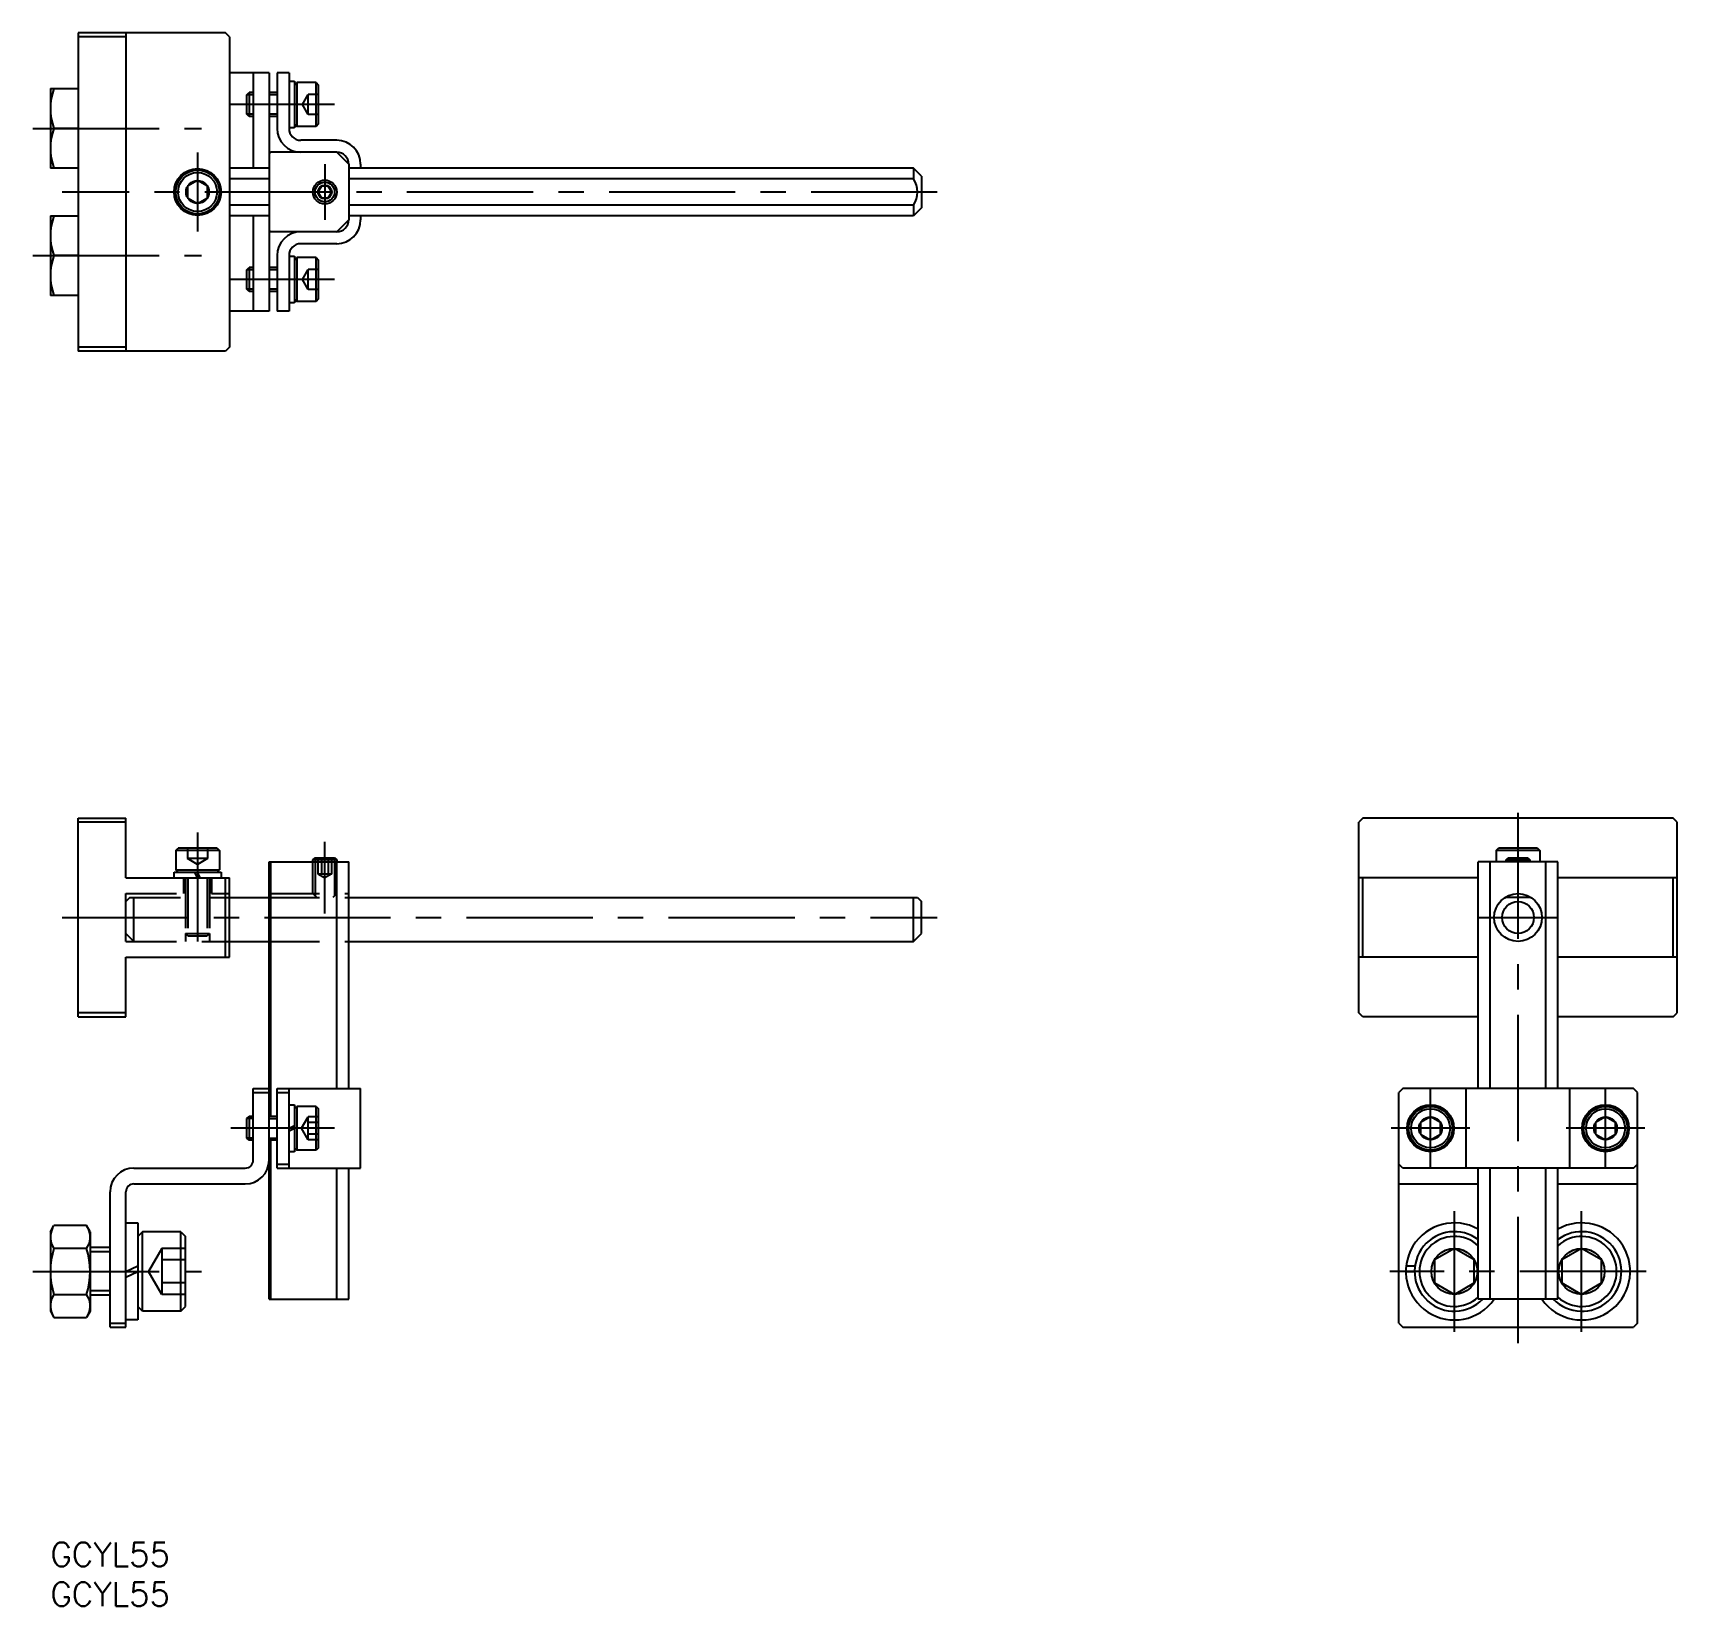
# Model space of a CAD drawing. Extents: x -2 to 204, y -8 to 190.
import ezdxf

# ---------------------------------------------------------------- set-up
doc = ezdxf.new("R2010")
doc.units = 0
doc.header["$LTSCALE"] = 0.5
doc.linetypes.add('CENTER', pattern=[50.8, 31.75, -6.35, 6.35, -6.35])
doc.linetypes.add('DASHED', pattern=[19.05, 12.7, -6.35])
doc.layers.get('0').update_dxf_attribs({"linetype": 'CONTINUOUS'})
doc.layers.add('CENTER', color=1, linetype='CENTER')
doc.styles.get("Standard").update_dxf_attribs({"font": 'txt.shx', "height": 3, "bigfont": 'bigfont.shx'})

# ---------------------------------------------------------------- blocks, each defined once
blk = doc.blocks.new('*U73')
at = {"color": 7, "linetype": 'CONTINUOUS'}
blk.add_text('GCYL55', height=3, dxfattribs=at).set_placement((0, -3))
blk = doc.blocks.new('*U74')
at = {"color": 7, "linetype": 'CONTINUOUS'}
blk.add_text('GCYL55', height=3, dxfattribs=at).set_placement((0, -8))

msp = doc.modelspace()

# ---------------------------------------------------------------- linework, layer by layer
at = {"color": 7, "linetype": 'CONTINUOUS'}
for p, q in [((22, 189.77), (3.5, 189.77)), ((3.5, 189.77), (3.5, 149.77)), ((9.5, 189.27), (3.5, 189.27)), ((9.5, 189.77), (9.5, 149.77)), ((22.5, 189.27), (22, 189.77)), ((22.5, 189.27), (22.5, 150.27)), ((27.5, 184.77), (22.5, 184.77)), ((25.5, 184.77), (25.5, 172.77)), ((27.5, 184.77), (27.5, 154.77)), ((28.5, 184.77), (28.5, 177.77)), ((30, 184.77), (28.5, 184.77)), ((30, 184.77), (30, 177.77)), ((0, 182.77), (0, 172.77)), ((0, 182.77), (3.5, 182.77)), ((24.7, 182), (24.97, 182.27)), ((24.7, 179.54), (24.7, 182)), ((24.97, 182.27), (24.97, 179.27)), ((25.5, 182.27), (24.97, 182.27)), ((28.5, 182.27), (27.5, 182.27)), ((30, 183.72), (30.7, 183.72)), ((30.7, 183.72), (30.7, 177.82)), ((30.7, 183.22), (31, 183.52)), ((33.4, 183.52), (31, 183.52)), ((31, 183.52), (31, 178.02)), ((33.4, 183.52), (33.7, 183.22)), ((33.4, 178.02), (33.4, 183.52)), ((33.7, 178.32), (33.7, 183.22)), ((3.5, 177.77), (0.45, 177.77)), ((24.97, 179.27), (24.7, 179.54)), ((25.5, 179.27), (24.97, 179.27)), ((28.5, 179.27), (27.5, 179.27)), ((30.7, 177.82), (30, 177.82)), ((30.7, 178.32), (31, 178.02)), ((33.4, 178.02), (31, 178.02)), ((33.7, 178.32), (33.4, 178.02)), ((36, 176.27), (31.5, 176.27)), ((27.7, 174.77), (27.5, 174.57)), ((27.5, 174.57), (27.5, 164.97)), ((36, 174.77), (27.7, 174.77)), ((36, 174.77), (37.5, 173.27)), ((3.5, 172.77), (0, 172.77)), ((27.5, 172.77), (22.5, 172.77)), ((37.5, 173.27), (37.5, 166.27)), ((108.5, 172.77), (37.5, 172.77)), ((39, 173.27), (39, 172.77)), ((108.5, 172.77), (108.5, 171.43)), ((109.5, 171.77), (108.5, 172.77)), ((109.5, 171.77), (109.5, 167.77)), ((18.5, 171.22), (17.25, 170.5)), ((17.25, 170.5), (17.25, 169.05)), ((19.75, 170.5), (18.5, 171.22)), ((19.75, 169.05), (19.75, 170.5)), ((27.5, 171.43), (22.5, 171.43)), ((34.07, 170.52), (33.63, 169.77)), ((33.63, 169.77), (34.07, 169.02)), ((34.93, 170.52), (34.07, 170.52)), ((35.37, 169.77), (34.93, 170.52)), ((34.93, 169.02), (35.37, 169.77)), ((108.5, 171.43), (37.5, 171.43)), ((17.25, 169.05), (18.5, 168.33)), ((18.5, 168.33), (19.75, 169.05)), ((27.5, 168.12), (22.5, 168.12)), ((34.07, 169.02), (34.93, 169.02)), ((108.5, 168.12), (37.5, 168.12)), ((108.5, 168.12), (108.5, 166.77)), ((109.5, 167.77), (108.5, 166.77)), ((0, 166.77), (0, 156.77)), ((0, 166.77), (3.5, 166.77)), ((18.17, 166.84), (18.17, 167.04)), ((18.5, 166.82), (18.5, 167.02)), ((27.5, 166.77), (22.5, 166.77)), ((25.5, 166.77), (25.5, 154.77)), ((37.5, 166.27), (36, 164.77)), ((108.5, 166.77), (37.5, 166.77)), ((39, 166.77), (39, 166.27)), ((27.5, 164.97), (27.7, 164.77)), ((36, 164.77), (27.7, 164.77)), ((3.5, 161.77), (0.45, 161.77)), ((28.5, 161.77), (28.5, 154.77)), ((30, 161.77), (30, 154.77)), ((30, 161.72), (30.7, 161.72)), ((30.7, 161.72), (30.7, 155.82)), ((30.7, 161.22), (31, 161.52)), ((33.4, 161.52), (31, 161.52)), ((31, 161.52), (31, 156.02)), ((36, 163.27), (31.5, 163.27)), ((33.4, 161.52), (33.7, 161.22)), ((33.4, 156.02), (33.4, 161.52)), ((24.7, 160), (24.97, 160.27)), ((24.7, 157.54), (24.7, 160)), ((24.97, 160.27), (24.97, 157.27)), ((25.5, 160.27), (24.97, 160.27)), ((28.5, 160.27), (27.5, 160.27)), ((33.7, 156.32), (33.7, 161.22)), ((24.97, 157.27), (24.7, 157.54)), ((25.5, 157.27), (24.97, 157.27)), ((28.5, 157.27), (27.5, 157.27)), ((3.5, 156.77), (0, 156.77)), ((30.7, 155.82), (30, 155.82)), ((30.7, 156.32), (31, 156.02)), ((33.4, 156.02), (31, 156.02)), ((33.7, 156.32), (33.4, 156.02)), ((27.5, 154.77), (22.5, 154.77)), ((30, 154.77), (28.5, 154.77)), ((9.5, 150.27), (3.5, 150.27)), ((22, 149.77), (3.5, 149.77)), ((22.5, 150.27), (22, 149.77)), ((3.5, 66.07), (3.5, 91.07)), ((3.5, 91.07), (9.5, 91.07)), ((9.5, 83.57), (9.5, 91.07)), ((165, 91.07), (164.5, 90.57)), ((204, 91.07), (165, 91.07)), ((204.5, 90.57), (204, 91.07)), ((9.5, 90.57), (3.5, 90.57)), ((164.5, 66.57), (164.5, 90.57)), ((204.5, 66.57), (204.5, 90.57)), ((15.75, 86.97), (16.05, 87.27)), ((15.75, 86.97), (15.75, 84.57)), ((21.25, 86.97), (15.75, 86.97)), ((20.95, 87.27), (16.05, 87.27)), ((20.95, 87.27), (21.25, 86.97)), ((21.25, 86.97), (21.25, 84.57)), ((181.75, 86.97), (182.05, 87.27)), ((187.25, 86.97), (181.75, 86.97)), ((181.75, 86.97), (181.75, 85.57)), ((186.95, 87.27), (182.05, 87.27)), ((186.95, 87.27), (187.25, 86.97)), ((187.25, 86.97), (187.25, 85.57)), ((27.5, 85.57), (37.5, 85.57)), ((27.5, 30.57), (27.5, 85.57)), ((27.7, 53.57), (27.7, 85.57)), ((33, 85.8), (33.27, 86.07)), ((33, 85.57), (33, 85.8)), ((36, 85.8), (33, 85.8)), ((33.27, 86.07), (35.73, 86.07)), ((35.73, 86.07), (36, 85.8)), ((36, 85.8), (36, 85.57)), ((36, 57.07), (36, 85.57)), ((37.5, 57.07), (37.5, 85.57)), ((179.5, 57.07), (179.5, 85.57)), ((189.5, 85.57), (179.5, 85.57)), ((181, 57.07), (181, 85.57)), ((183, 85.8), (183.27, 86.07)), ((183, 85.57), (183, 85.8)), ((186, 85.8), (183, 85.8)), ((183.27, 86.07), (185.73, 86.07)), ((185.73, 86.07), (186, 85.8)), ((186, 85.8), (186, 85.57)), ((188, 57.07), (188, 85.57)), ((189.5, 57.07), (189.5, 85.57)), ((9.5, 83.57), (22.5, 83.57)), ((15.55, 83.57), (15.55, 84.27)), ((15.55, 84.27), (21.45, 84.27)), ((16.05, 84.27), (15.75, 84.57)), ((15.75, 84.57), (21.25, 84.57)), ((18.5, 83.57), (18.17, 84.27)), ((18.83, 83.57), (18.5, 84.27)), ((20.95, 84.27), (21.25, 84.57)), ((21.45, 84.27), (21.45, 83.57)), ((22, 73.57), (22, 83.57)), ((22.5, 73.57), (22.5, 83.57)), ((179.5, 83.57), (164.5, 83.57)), ((165, 73.57), (165, 83.57)), ((204.5, 83.57), (189.5, 83.57)), ((204, 73.57), (204, 83.57)), ((22.5, 81.07), (27.5, 81.07)), ((37.5, 81.07), (109, 81.07)), ((108.5, 75.57), (108.5, 81.07)), ((109, 81.07), (109.5, 80.57)), ((186.16, 81.07), (182.84, 81.07)), ((183.27, 81.31), (183.5, 81.07)), ((185.73, 81.31), (185.5, 81.07)), ((109.5, 76.57), (109.5, 80.57)), ((108.5, 75.57), (109.5, 76.57)), ((22.5, 75.57), (27.5, 75.57)), ((37.5, 75.57), (108.5, 75.57)), ((9.5, 73.57), (22.5, 73.57)), ((9.5, 66.07), (9.5, 73.57)), ((179.5, 73.57), (164.5, 73.57)), ((204.5, 73.57), (189.5, 73.57)), ((9.5, 66.57), (3.5, 66.57)), ((165, 66.07), (164.5, 66.57)), ((204, 66.07), (204.5, 66.57)), ((3.5, 66.07), (9.5, 66.07)), ((179.5, 66.07), (165, 66.07)), ((204, 66.07), (189.5, 66.07)), ((25.5, 48.07), (25.5, 57.07)), ((25.5, 57.07), (27.5, 57.07)), ((25.5, 56.57), (27.5, 56.57)), ((28.5, 47.07), (28.5, 57.07)), ((28.5, 57.07), (39, 57.07)), ((28.5, 56.57), (30, 56.57)), ((30, 47.07), (30, 57.07)), ((39, 47.07), (39, 57.07)), ((170, 57.07), (169.5, 56.57)), ((169.5, 27.57), (169.5, 56.57)), ((199, 57.07), (170, 57.07)), ((178, 47.07), (178, 57.07)), ((191, 47.07), (191, 57.07)), ((199.5, 56.57), (199, 57.07)), ((199.5, 27.57), (199.5, 56.57)), ((30, 55.02), (30.7, 55.02)), ((30.7, 55.02), (30.7, 49.12)), ((30.7, 54.52), (31, 54.82)), ((33.4, 54.82), (31, 54.82)), ((31, 54.82), (31, 49.32)), ((33.4, 54.82), (33.7, 54.52)), ((33.4, 49.32), (33.4, 54.82)), ((33.7, 49.62), (33.7, 54.52)), ((24.7, 53.3), (24.97, 53.57)), ((24.7, 50.84), (24.7, 53.3)), ((24.97, 53.57), (24.97, 50.57)), ((25.5, 53.57), (24.97, 53.57)), ((28.5, 53.57), (27.5, 53.57)), ((30, 52.07), (30.7, 52.4)), ((30, 51.75), (30.7, 52.07)), ((170.55, 52.07), (170.75, 52.07)), ((170.57, 52.4), (170.77, 52.4)), ((173.5, 53.52), (172.25, 52.8)), ((172.25, 52.8), (172.25, 51.35)), ((174.75, 52.8), (173.5, 53.52)), ((174.75, 51.35), (174.75, 52.8)), ((192.55, 52.07), (192.75, 52.07)), ((192.57, 52.4), (192.77, 52.4)), ((195.5, 53.52), (194.25, 52.8)), ((194.25, 52.8), (194.25, 51.35)), ((196.75, 52.8), (195.5, 53.52)), ((196.75, 51.35), (196.75, 52.8)), ((24.97, 50.57), (24.7, 50.84)), ((25.5, 50.57), (24.97, 50.57)), ((28.5, 50.57), (27.5, 50.57)), ((27.7, 30.57), (27.7, 50.57)), ((30.7, 49.62), (31, 49.32)), ((33.7, 49.62), (33.4, 49.32)), ((172.25, 51.35), (173.5, 50.63)), ((173.5, 50.63), (174.75, 51.35)), ((194.25, 51.35), (195.5, 50.63)), ((195.5, 50.63), (196.75, 51.35)), ((28.5, 47.57), (30, 47.57)), ((30.7, 49.12), (30, 49.12)), ((33.4, 49.32), (31, 49.32)), ((170, 47.07), (169.5, 47.57)), ((199, 47.07), (199.5, 47.57)), ((10.5, 47.07), (24.5, 47.07)), ((28.5, 47.07), (39, 47.07)), ((36, 30.57), (36, 47.07)), ((37.5, 30.57), (37.5, 47.07)), ((199, 47.07), (170, 47.07)), ((179.5, 30.57), (179.5, 47.07)), ((181, 30.57), (181, 47.07)), ((188, 30.57), (188, 47.07)), ((189.5, 30.57), (189.5, 47.07)), ((7.5, 27.07), (7.5, 44.07)), ((9.5, 27.07), (9.5, 44.07)), ((10.5, 45.07), (24.5, 45.07)), ((169.5, 45.07), (179.5, 45.07)), ((189.5, 45.07), (199.5, 45.07)), ((0, 39.07), (0.45, 39.85)), ((4.55, 39.85), (0.45, 39.85)), ((5, 39.07), (4.55, 39.85)), ((9.5, 40.17), (11, 40.17)), ((11, 40.17), (11, 27.97)), ((0, 39.07), (0, 29.07)), ((5, 39.07), (5, 29.07)), ((11.6, 39.07), (11, 38.47)), ((11.6, 29.07), (11.6, 39.07)), ((16.4, 39.07), (11.6, 39.07)), ((16.4, 29.07), (16.4, 39.07)), ((16.4, 39.07), (17, 38.47)), ((17, 29.67), (17, 38.47)), ((4.55, 36.96), (0.45, 36.96)), ((7.5, 37.07), (5, 37.07)), ((176.5, 36.96), (174, 35.52)), ((174, 35.52), (174, 32.63)), ((179, 35.52), (176.5, 36.96)), ((179, 32.63), (179, 35.52)), ((192.5, 36.96), (190, 35.52)), ((190, 35.52), (190, 32.63)), ((195, 35.52), (192.5, 36.96)), ((195, 32.63), (195, 35.52)), ((9.5, 34.07), (11, 34.77)), ((9.5, 33.37), (11, 34.07)), ((170.4, 34.07), (171.5, 34.07)), ((170.44, 34.77), (171.55, 34.77)), ((0.45, 31.19), (4.55, 31.19)), ((7.5, 31.07), (5, 31.07)), ((174, 32.63), (176.5, 31.19)), ((176.5, 31.19), (179, 32.63)), ((190, 32.63), (192.5, 31.19)), ((192.5, 31.19), (195, 32.63)), ((0, 29.07), (0.45, 28.3)), ((5, 29.07), (4.55, 28.3)), ((11.6, 29.07), (11, 29.67)), ((16.4, 29.07), (11.6, 29.07)), ((16.4, 29.07), (17, 29.67)), ((27.5, 30.57), (37.5, 30.57)), ((189.5, 30.57), (179.5, 30.57)), ((0.45, 28.3), (4.55, 28.3)), ((7.5, 27.57), (9.5, 27.57)), ((7.5, 27.07), (9.5, 27.07)), ((11, 27.97), (9.5, 27.97)), ((169.5, 27.57), (170, 27.07)), ((170, 27.07), (199, 27.07)), ((199.5, 27.57), (199, 27.07))]:
    msp.add_line(p, q, dxfattribs=at)
at = {"color": 3, "linetype": 'CONTINUOUS'}
for p, q in [((25.5, 182), (24.7, 182)), ((28.5, 182), (27.5, 182)), ((25.5, 179.54), (24.7, 179.54)), ((28.5, 179.54), (27.5, 179.54)), ((25.5, 160), (24.7, 160)), ((28.5, 160), (27.5, 160)), ((25.5, 157.54), (24.7, 157.54)), ((28.5, 157.54), (27.5, 157.54)), ((33.27, 86.07), (33.27, 85.57)), ((35.73, 86.07), (35.73, 85.57)), ((183.27, 86.07), (183.27, 85.57)), ((185.73, 86.07), (185.73, 85.57)), ((183.27, 81.31), (183.27, 81.3)), ((185.73, 81.31), (185.73, 81.3)), ((25.5, 53.3), (24.7, 53.3)), ((27.5, 53.3), (28.5, 53.3)), ((25.5, 50.84), (24.7, 50.84)), ((27.5, 50.84), (28.5, 50.84)), ((7.5, 36.53), (5, 36.53)), ((7.5, 31.62), (5, 31.62))]:
    msp.add_line(p, q, dxfattribs=at)
at = {"color": 3, "linetype": 'DASHED'}
for p, q in [((31.68, 180.77), (32.4, 182.02)), ((32.4, 179.52), (32.4, 182.02)), ((33.7, 182.02), (32.4, 182.02)), ((32.4, 179.52), (31.68, 180.77)), ((33.7, 180.77), (32.4, 180.77)), ((33.7, 179.52), (32.4, 179.52)), ((31.68, 158.77), (32.4, 160.02)), ((32.4, 157.52), (32.4, 160.02)), ((33.7, 160.02), (32.4, 160.02)), ((32.4, 157.52), (31.68, 158.77)), ((33.7, 158.77), (32.4, 158.77)), ((33.7, 157.52), (32.4, 157.52)), ((17.25, 87.27), (17.25, 85.97)), ((18.5, 87.27), (18.5, 85.97)), ((19.75, 87.27), (19.75, 85.97)), ((19.75, 85.97), (17.25, 85.97)), ((18.5, 85.25), (17.25, 85.97)), ((19.75, 85.97), (18.5, 85.25)), ((33, 81.57), (33, 85.57)), ((33.27, 85.57), (33.27, 81.3)), ((33.63, 86.07), (33.63, 84.07)), ((34.07, 86.07), (34.07, 84.07)), ((34.93, 86.07), (34.93, 84.07)), ((35.37, 84.07), (35.37, 86.07)), ((35.73, 85.57), (35.73, 81.3)), ((16.75, 83.57), (16.75, 81.57)), ((16.75, 83.57), (16.75, 81.57)), ((16.75, 83.57), (16.75, 81.57)), ((16.75, 83.57), (16.75, 81.57)), ((16.75, 83.57), (16.75, 81.57)), ((17, 83.57), (17, 76.54)), ((17.27, 83.57), (17.27, 75.57)), ((19.73, 83.57), (19.73, 75.57)), ((20, 83.57), (20, 76.54)), ((20.25, 83.57), (20.25, 81.57)), ((33.63, 84.07), (34.5, 83.57)), ((33.63, 84.07), (35.37, 84.07)), ((35.37, 84.07), (34.5, 83.57)), ((9.5, 81.57), (16.75, 81.57)), ((9.5, 75.57), (9.5, 81.57)), ((10, 81.07), (9.5, 80.57)), ((10, 81.07), (17, 81.07)), ((10.5, 75.57), (10.5, 81.07)), ((20, 81.07), (22.5, 81.07)), ((20.25, 81.57), (22.5, 81.57)), ((27.5, 81.57), (37.5, 81.57)), ((27.5, 81.07), (37.5, 81.07)), ((33, 81.57), (33.5, 81.07)), ((36, 81.57), (35.5, 81.07)), ((10.5, 75.57), (9.5, 76.57)), ((17.27, 76.27), (17, 76.54)), ((17, 76.54), (20, 76.54)), ((17, 76.54), (17, 75.57)), ((20, 76.54), (19.73, 76.27)), ((20, 76.54), (20, 75.57)), ((9.5, 75.57), (22.5, 75.57)), ((17.27, 76.27), (19.73, 76.27)), ((27.5, 75.57), (37.5, 75.57)), ((31.57, 52.07), (32.4, 53.52)), ((32.4, 50.63), (31.57, 52.07)), ((32.4, 50.63), (32.4, 53.52)), ((33.7, 53.52), (32.4, 53.52)), ((33.7, 52.8), (32.4, 52.8)), ((33.7, 51.35), (32.4, 51.35)), ((33.7, 50.63), (32.4, 50.63)), ((14, 36.96), (12.33, 34.07)), ((17, 36.96), (14, 36.96)), ((14, 36.96), (14, 31.19)), ((17, 35.52), (14, 35.52)), ((14, 31.19), (12.33, 34.07)), ((17, 32.63), (14, 32.63)), ((17, 31.19), (14, 31.19))]:
    msp.add_line(p, q, dxfattribs=at)
at = {"color": 7, "linetype": 'CONTINUOUS'}
for centre, radius in [((18.5, 169.77), 2.95), ((18.5, 169.77), 2.75), ((18.5, 169.77), 2.45), ((18.5, 169.77), 1.44), ((34.5, 169.77), 1.5), ((34.5, 169.77), 0.866), ((184.5, 78.57), 3), ((184.5, 78.57), 2), ((173.5, 52.07), 2.95), ((173.5, 52.07), 2.75), ((173.5, 52.07), 2.45), ((195.5, 52.07), 2.95), ((195.5, 52.07), 2.75), ((195.5, 52.07), 2.45), ((173.5, 52.07), 1.44), ((195.5, 52.07), 1.44), ((176.5, 34.07), 2.89), ((192.5, 34.07), 2.89)]:
    msp.add_circle(centre, radius, dxfattribs=at)
at = {"color": 3, "linetype": 'CONTINUOUS'}
msp.add_circle((34.5, 169.77), 1.23, dxfattribs=at)
at = {"color": 7, "linetype": 'CONTINUOUS'}
for centre, radius, start, end in [((7.22, 180.27), 7.22, 159.7438, 200.2562), ((7.22, 175.27), 7.22, 159.7438, 200.2562), ((31.5, 177.77), 3, 180, 270), ((31.5, 177.77), 1.5, 180, 270), ((36, 173.27), 3, 0, 90), ((36, 173.27), 1.5, 0, 90), ((106, 169.77), 3, 326.4427, 33.5573), ((7.22, 164.27), 7.22, 159.7438, 200.2562), ((36, 166.27), 1.5, 270, 0), ((36, 166.27), 3, 270, 0), ((31.5, 161.77), 3, 90, 180), ((7.22, 159.27), 7.22, 159.7438, 200.2562), ((31.5, 161.77), 1.5, 90, 180), ((24.5, 48.07), 3, 270, 0), ((24.5, 48.07), 1, 270, 0), ((10.5, 44.07), 3, 90, 180), ((10.5, 44.07), 1, 90, 180), ((2.56, 38.4), 2.56, 154.3842, 214.3842), ((2.44, 38.4), 2.56, 325.6158, 25.6158), ((176.5, 34.07), 6.1, 60.5408, 324.9864), ((192.5, 34.07), 6.1, 215.0136, 119.4592), ((176.5, 34.07), 5, 53.1301, 315.573), ((176.5, 34.07), 4.4, 47.0141, 312.9859), ((192.5, 34.07), 5, 224.427, 126.8699), ((192.5, 34.07), 4.4, 227.0141, 132.9859), ((9.55, 34.07), 9.55, 162.412, 197.588), ((-4.55, 34.07), 9.55, 342.412, 17.588), ((2.56, 29.74), 2.56, 145.6158, 205.6158), ((2.44, 29.74), 2.56, 334.3842, 34.3842)]:
    msp.add_arc(centre, radius, start, end, dxfattribs=at)
at = {"layer": 'CENTER', "color": 1, "linetype": 'CENTER'}
for p, q in [((35.7, 180.77), (22.7, 180.77)), ((-2.2, 177.77), (19, 177.77)), ((18.5, 174.72), (18.5, 164.82)), ((34.5, 173.27), (34.5, 166.27)), ((111.5, 169.77), (1.5, 169.77)), ((-2.2, 161.77), (19, 161.77)), ((35.7, 158.77), (22.7, 158.77)), ((184.5, 25.07), (184.5, 93.07)), ((18.5, 89.27), (18.5, 75.57)), ((34.5, 79.07), (34.5, 88.07)), ((1.5, 78.57), (111.5, 78.57)), ((179.5, 78.57), (189.5, 78.57)), ((173.5, 47.12), (173.5, 57.02)), ((195.5, 47.12), (195.5, 57.02)), ((35.7, 52.07), (22.7, 52.07)), ((178.45, 52.07), (168.55, 52.07)), ((200.45, 52.07), (190.55, 52.07)), ((176.5, 26.47), (176.5, 41.67)), ((192.5, 26.47), (192.5, 41.67)), ((-2.2, 34.07), (19, 34.07)), ((200.6, 34.07), (168.4, 34.07))]:
    msp.add_line(p, q, dxfattribs=at)

# ---------------------------------------------------------------- block references
at = {"color": 7, "linetype": 'CONTINUOUS'}
for name in ['*U73', '*U74']:
    msp.add_blockref(name, (0, 0), dxfattribs=at)

doc.saveas('drawing.dxf')
